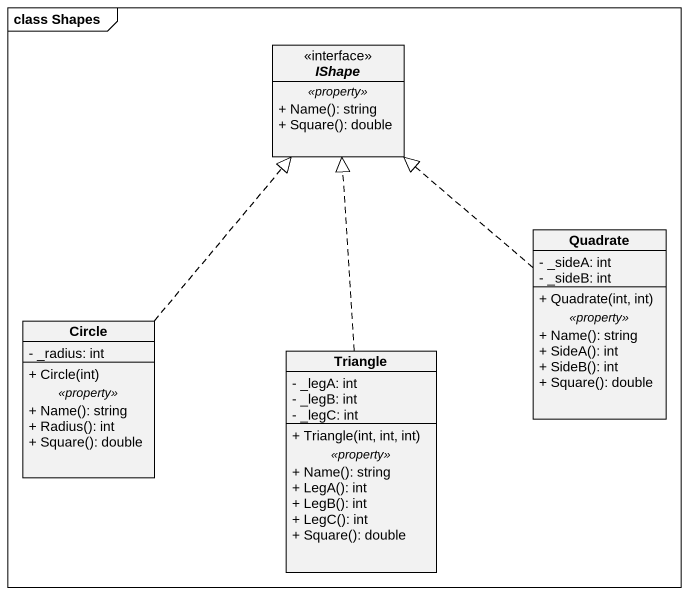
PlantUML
@startuml
mainframe class Shapes
hide circle
hide empty members
skinparam classAttributeIconSize 0
interface IShape {
  .. <<property>> ..
  + Name(): string
  + Square(): double
}
class Quadrate {
  - _sideA: int
  - _sideB: int
  --
  + Quadrate(int, int)
  .. <<property>> ..
  + Name(): string
  + SideA(): int
  + SideB(): int
  + Square(): double
}
class "Circle" as Circle_ {
  - _radius: int
  --
  + Circle(int)
  .. <<property>> ..
  + Name(): string
  + Radius(): int
  + Square(): double
}
class Triangle {
  - _legA: int
  - _legB: int
  - _legC: int
  --
  + Triangle(int, int, int)
  .. <<property>> ..
  + Name(): string
  + LegA(): int
  + LegB(): int
  + LegC(): int
  + Square(): double
}
Quadrate .up.|> IShape
Circle_ .up.|> IShape
Triangle .up.|> IShape
@enduml
